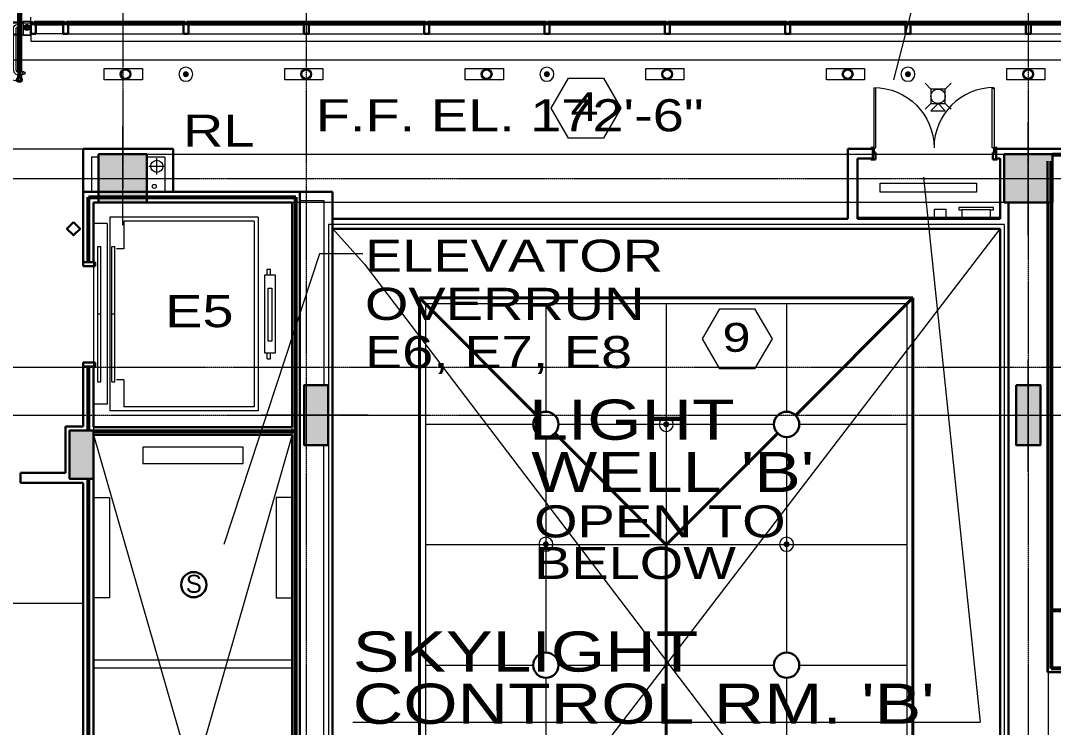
# Model space of a CAD drawing. Header units: inches. Extents: x -40190 to 0, y -3216 to 2257.
# Drawn here: x -29427 to -28912, y 748 to 1100 of the extents above; entities that cross this region are included whole.
import ezdxf
from ezdxf.enums import TextEntityAlignment as Align

# ---------------------------------------------------------------- set-up
doc = ezdxf.new("R2010")
doc.units = ezdxf.units.IN
doc.header["$LTSCALE"] = 0.5
doc.header["$MEASUREMENT"] = 0
for name, pattern in [('A113$0$CENTER', [2, 1.25, -0.25, 0.25, -0.25]), ('A113$0$DGN Style 2', [173.538547, 104.123128, -69.415419]), ('A113$0$DGN Style 3', [242.953966, 173.538547, -69.415419]), ('A113$0$DGN Style 4', [277.835214, 138.830838, -69.415419, 0.173539, -69.415419])]:
    doc.linetypes.add(name, pattern=pattern)
for name, color, linetype in [('A113$0$A-ANNO-IDEN', 8, 'Continuous'), ('A113$0$A-ANNO-PATT- 4-12', 8, 'Continuous'), ('A113$0$A-ANNO-PATT-1-12', 8, 'Continuous'), ('A113$0$A-ANNO-PATT-13-14', 8, 'Continuous'), ('A113$0$A-ANNO-TEXT', 8, 'Continuous'), ('A113$0$A-COLS-COLS13-14', 8, 'Continuous'), ('A113$0$A-DOOR', 8, 'Continuous'), ('A113$0$A-DOOR-FRAM', 8, 'Continuous'), ('A113$0$A-DOOR-FRM1', 8, 'Continuous'), ('A113$0$A-DOOR-FULL', 8, 'Continuous'), ('A113$0$A-DOOR-SWNG', 8, 'Continuous'), ('A113$0$A-DOOR-THLD', 8, 'Continuous'), ('A113$0$A-ELEV-DDBT', 8, 'Continuous'), ('A113$0$A-FLOR-EVTR', 8, 'Continuous'), ('A113$0$A-FLOR-HRAL', 8, 'Continuous'), ('A113$0$A-FLOR-OPEN-TO-BELOW', 8, 'Continuous'), ('A113$0$A-FLOR-OPN-TO-BELOW', 8, 'Continuous'), ('A113$0$A-FLOR-SLAB', 8, 'Continuous'), ('A113$0$A-FLOR-SLEEVE', 8, 'Continuous'), ('A113$0$A-GLAZ', 8, 'Continuous'), ('A113$0$A-GLAZ-FULL', 8, 'Continuous'), ('A113$0$A-GRID-GRDP0-15', 8, 'Continuous'), ('A113$0$A-STRUCT-ABOVE', 8, 'Continuous'), ('A113$0$A-WALL-EXTR', 8, 'Continuous'), ('A113$0$A-WALL-FIRE', 8, 'Continuous'), ('A113$0$A-WALL-FULL-INTR', 8, 'Continuous'), ('A113$0$A-WALL-INTR', 8, 'Continuous'), ('A113$0$E-PANEL', 8, 'Continuous'), ('A113$0$E-RISER-SLEEVE', 8, 'Continuous'), ('A113$0$Level 25', 8, 'Continuous'), ('A113$0$S-BEAM', 8, 'Continuous'), ('A113$0$S-BEAM-ELEV', 8, 'Continuous'), ('A613$0$A-ANNO-REVS-BULL', 8, 'Continuous'), ('A613$0$A-CLNG-LITE', 3, 'Continuous'), ('A613$0$A-CLNG-PATT', 8, 'Continuous'), ('A613$0$A-CLNG-SPNK', 8, 'Continuous'), ('A613$0$A-ROOF-SKYL', 8, 'Continuous'), ('A613$0$br613 - E-Lite', 8, 'Continuous'), ('A613$0$br613 - Level 37', 8, 'Continuous'), ('A613$0$E-LITE-CLNG', 3, 'Continuous'), ('A613$0$E-RISER-SLEEVE', 8, 'Continuous'), ('A613$0$Level 30', 8, 'Continuous'), ('XREF', 7, 'Continuous')]:
    doc.layers.add(name, color=color, linetype=linetype)
doc.styles.add('A113$0$Arial', font='arial.ttf', dxfattribs={"height": 0.076839})
doc.styles.add('A113$0$style-Arial', font='arial.ttf')
doc.styles.add('A613$0$style-Arial', font='arial.ttf')

# ---------------------------------------------------------------- blocks, each defined once
blk = doc.blocks.new('A113$0$roof5win_22')
at = {"layer": 'A113$0$A-GLAZ', "linetype": 'Continuous', "lineweight": 30}
for p, q in [((0.8125, 5.75), (0.8125, 4.75)), ((1.6875, 5.75), (1.6875, 4.75)), ((0, 4.75), (0, 0)), ((0, 4.75), (2.5, 4.75)), ((0, 0), (2.5, 0)), ((2.5, 4.75), (2.5, 0))]:
    blk.add_line(p, q, dxfattribs=at)
at = {"layer": 'A113$0$A-GLAZ', "linetype": 'Continuous', "lineweight": 0}
for p, q in [((1.6875, 5.75), (0.8125, 5.75)), ((2.5, 0), (60, 0))]:
    blk.add_line(p, q, dxfattribs=at)
at = {"layer": 'A113$0$A-GLAZ', "linetype": 'Continuous', "lineweight": 40}
for p, q in [((1.6875, 5.75), (60.8125, 5.75)), ((2.5, 4.75), (60, 4.75))]:
    blk.add_line(p, q, dxfattribs=at)
blk = doc.blocks.new('*U592')
at = {"layer": 'A113$0$A-DOOR-FRM1', "linetype": 'A113$0$DGN Style 4', "lineweight": 0}
for p, q in [((0, 9.41), (-42.5, 9.41)), ((0, 9.41), (42.5, 9.41)), ((0, 3.41), (-42.5, 3.41)), ((0, 3.41), (42.5, 3.41))]:
    blk.add_line(p, q, dxfattribs=at)
at = {"layer": 'A113$0$A-DOOR-FRM1', "linetype": 'A113$0$DGN Style 4', "lineweight": 0, "flags": 128}
for points in [[(-40.69, 7.84), (-40.69, 7.16), (-40, 7.16)], [(40.69, 7.84), (40.69, 7.16), (40, 7.16)]]:
    blk.add_lwpolyline(points, dxfattribs=at)
at = {"layer": 'A113$0$A-DOOR-FRM1', "linetype": 'Continuous', "lineweight": 0}
for radius in [0.875, 0.688]:
    blk.add_circle((-40.69, 7.16), radius, dxfattribs=at)
at = {"layer": 'A113$0$A-DOOR-FRM1', "linetype": 'Continuous', "lineweight": 0, "extrusion": (0, 0, -1)}
for radius in [0.875, 0.688]:
    blk.add_circle((-40.69, 7.16), radius, dxfattribs=at)
at = {"layer": 'A113$0$A-DOOR-FULL', "lineweight": 40}
for p, q in [((-38.05, 18.55), (-38.05, 19.4)), ((-38.05, 18.55), (-38.05, 19.4)), ((-37.25, 18.5), (-38, 18.5)), ((-37.25, 18.5), (-38, 18.5)), ((-37.25, -18.5), (-37.25, 18.5)), ((-37.25, -18.5), (-37.25, 18.5)), ((-36.75, 18.5), (-36.75, -18.5)), ((-36, 18.5), (-36.75, 18.5)), ((-36.75, 18.5), (-36.75, -18.5)), ((-36, 18.5), (-36.75, 18.5)), ((36, 18.5), (36.75, 18.5)), ((36, 18.5), (36.75, 18.5)), ((36.75, 18.5), (36.75, -18.5)), ((36.75, 18.5), (36.75, -18.5)), ((37.25, -18.5), (37.25, 18.5)), ((37.25, 18.5), (38, 18.5)), ((37.25, -18.5), (37.25, 18.5)), ((37.25, 18.5), (38, 18.5)), ((38.05, 18.55), (38.05, 19.4)), ((38.05, 18.55), (38.05, 19.4)), ((-38.05, -18.55), (-38.05, -19.4)), ((-38.05, -18.55), (-38.05, -19.4)), ((-37.25, -18.5), (-38, -18.5)), ((-37.25, -18.5), (-38, -18.5)), ((-36, -18.5), (-36.75, -18.5)), ((-36, -18.5), (-36.75, -18.5)), ((-35.95, -19.4), (-35.95, -18.55)), ((-35.95, -19.4), (-35.95, -18.55)), ((35.95, -19.4), (35.95, -18.55)), ((35.95, -19.4), (35.95, -18.55)), ((36, -18.5), (36.75, -18.5)), ((36, -18.5), (36.75, -18.5)), ((37.25, -18.5), (38, -18.5)), ((37.25, -18.5), (38, -18.5)), ((38.05, -18.55), (38.05, -19.4)), ((38.05, -18.55), (38.05, -19.4))]:
    blk.add_line(p, q, dxfattribs=at)
at = {"layer": 'A113$0$A-DOOR-FULL', "lineweight": 0}
for p, q in [((-38, 18.5), (-38, -14.97)), ((-36, 18.5), (-36, 8.63)), ((36, 18.5), (36, 8.63)), ((38, 18.5), (38, -14.97)), ((-38.88, 10.28), (-42.5, 10.28)), ((-42.5, 10.25), (-42.5, 3.28)), ((-42.25, 5.97), (-42.5, 5.97)), ((-36, 7.38), (-36, -14.97)), ((36, 7.38), (36, -14.97)), ((38.87, 10.28), (42.5, 10.28)), ((42.25, 5.97), (42.5, 5.97)), ((42.5, 10.25), (42.5, 3.28)), ((-38.88, 3.28), (-42.5, 3.28)), ((38.87, 3.28), (42.5, 3.28)), ((-38, -16.22), (-38, -18.5)), ((-38, -16.22), (-38, -18.5)), ((-36, -16.22), (-36, -18.5)), ((-36, -16.22), (-36, -18.5)), ((36, -16.22), (36, -18.5)), ((36, -16.22), (36, -18.5)), ((38, -16.22), (38, -18.5)), ((38, -16.22), (38, -18.5))]:
    blk.add_line(p, q, dxfattribs=at)
at = {"layer": 'A113$0$A-DOOR-FULL'}
for p, q in [((-37.25, 18.5), (-37.44, 18.5)), ((-37.25, 18.5), (-37.44, 18.5)), ((-36.56, 18.5), (-36.75, 18.5)), ((-36.56, 18.5), (-36.75, 18.5)), ((36.56, 18.5), (36.75, 18.5)), ((36.56, 18.5), (36.75, 18.5)), ((37.25, 18.5), (37.44, 18.5)), ((37.25, 18.5), (37.44, 18.5)), ((-37.25, -18.5), (-37.44, -18.5)), ((-37.25, -18.5), (-37.44, -18.5)), ((-36.56, -18.5), (-36.75, -18.5)), ((-36.56, -18.5), (-36.75, -18.5)), ((36.56, -18.5), (36.75, -18.5)), ((36.56, -18.5), (36.75, -18.5)), ((37.25, -18.5), (37.44, -18.5)), ((37.25, -18.5), (37.44, -18.5))]:
    blk.add_line(p, q, dxfattribs=at)
at = {"layer": 'A113$0$A-DOOR-FULL', "lineweight": 30}
for p, q in [((-35.95, 19.4), (-35.95, 18.55)), ((-35.95, 19.4), (-35.95, 18.55)), ((35.95, 19.4), (35.95, 18.55)), ((35.95, 19.4), (35.95, 18.55))]:
    blk.add_line(p, q, dxfattribs=at)
at = {"layer": 'A113$0$A-DOOR-FULL', "linetype": 'Continuous', "lineweight": 0}
for p, q in [((-38.88, 10.28), (-42.5, 10.28)), ((-38.88, 10.28), (-38.88, 3.28)), ((-36, 8.63), (-36.75, 8.63)), ((-36, 7.38), (-36.75, 7.38)), ((-35.38, -14.34), (-35.38, 6.75)), ((-35.38, -14.34), (-35.38, 6.75)), ((-34.13, -14.34), (-34.13, 6.75)), ((-34.13, -14.34), (-34.13, 6.75)), ((34.12, -14.34), (34.12, 6.75)), ((34.12, -14.34), (34.12, 6.75)), ((35.37, -14.34), (35.37, 6.75)), ((35.37, -14.34), (35.37, 6.75)), ((36, 8.63), (36.75, 8.63)), ((36, 7.38), (36.75, 7.38)), ((38.87, 10.28), (38.87, 3.28)), ((38.87, 10.28), (42.5, 10.28)), ((-39.25, -14.97), (-37.25, -14.97)), ((-39.25, -14.97), (-37.25, -14.97)), ((-36.75, -14.97), (-36, -14.97)), ((-36.75, -14.97), (-36, -14.97)), ((36.75, -14.97), (36, -14.97)), ((36.75, -14.97), (36, -14.97)), ((39.25, -14.97), (37.25, -14.97)), ((39.25, -14.97), (37.25, -14.97)), ((-39.25, -16.22), (-37.25, -16.22)), ((-39.25, -16.22), (-37.25, -16.22)), ((-36.75, -16.22), (-36, -16.22)), ((-36.75, -16.22), (-36, -16.22)), ((36.75, -16.22), (36, -16.22)), ((36.75, -16.22), (36, -16.22)), ((39.25, -16.22), (37.25, -16.22)), ((39.25, -16.22), (37.25, -16.22))]:
    blk.add_line(p, q, dxfattribs=at)
at = {"layer": 'A113$0$A-DOOR-FULL', "linetype": 'Continuous', "lineweight": 0, "extrusion": (0, 0, -1)}
blk.add_circle((39.25, -15.59), 0.625, dxfattribs=at)
blk.add_circle((39.25, -15.59), 0.625, dxfattribs=at)
at = {"layer": 'A113$0$A-DOOR-FULL', "linetype": 'Continuous', "lineweight": 0}
blk.add_circle((39.25, -15.59), 0.625, dxfattribs=at)
blk.add_circle((39.25, -15.59), 0.625, dxfattribs=at)
at = {"layer": 'A113$0$A-DOOR-FULL', "lineweight": 40}
for centre, radius, start, end in [((-38, 19.4), 0.05, 112.9744, 180), ((-38, 19.4), 0.05, 112.9744, 180), ((-38, 18.55), 0.05, 180, 270), ((-38, 18.55), 0.05, 180, 270), ((-38, -18.55), 0.05, 90, 180), ((-38, -18.55), 0.05, 90, 180), ((-38, -19.4), 0.05, 180, 247.0256), ((-38, -19.4), 0.05, 180, 247.0256), ((-37, -17.04), 2.61, 247.0256, 270.0003), ((-37, -17.04), 2.61, 247.0256, 270.0003), ((-37, -17.04), 2.61, 270.0003, 292.9744), ((-37, -17.04), 2.61, 270.0003, 292.9744), ((-36, -18.55), 0.05, 0, 90), ((-36, -18.55), 0.05, 0, 90), ((-36, -19.4), 0.05, 292.9744, 0), ((-36, -19.4), 0.05, 292.9744, 0)]:
    blk.add_arc(centre, radius, start, end, dxfattribs=at)
at = {"layer": 'A113$0$A-DOOR-FULL', "lineweight": 30}
for centre, radius, start, end in [((-37, 17.04), 2.61, 67.0256, 112.9744), ((-37, 17.04), 2.61, 67.0256, 112.9744), ((-36, 18.55), 0.05, 270, 0), ((-36, 18.55), 0.05, 270, 0), ((-36, 19.4), 0.05, 0, 67.0256), ((-36, 19.4), 0.05, 0, 67.0256)]:
    blk.add_arc(centre, radius, start, end, dxfattribs=at)
at = {"layer": 'A113$0$A-DOOR-FULL', "lineweight": 30, "extrusion": (0, 0, -1)}
for centre, radius, start, end in [((-36, 19.4), 0.05, 0, 67.0256), ((-36, 19.4), 0.05, 0, 67.0256), ((-36, 18.55), 0.05, 270, 0), ((-36, 18.55), 0.05, 270, 0), ((-37, 17.04), 2.61, 67.0256, 112.9744), ((-37, 17.04), 2.61, 67.0256, 112.9744)]:
    blk.add_arc(centre, radius, start, end, dxfattribs=at)
at = {"layer": 'A113$0$A-DOOR-FULL', "lineweight": 40, "extrusion": (0, 0, -1)}
for centre, radius, start, end in [((-38, 18.55), 0.05, 180, 270), ((-38, 18.55), 0.05, 180, 270), ((-38, 19.4), 0.05, 112.9744, 180), ((-38, 19.4), 0.05, 112.9744, 180), ((-36, -18.55), 0.05, 0, 90), ((-36, -18.55), 0.05, 0, 90), ((-36, -19.4), 0.05, 292.9744, 0), ((-36, -19.4), 0.05, 292.9744, 0), ((-37, -17.04), 2.61, 270.0003, 292.9744), ((-37, -17.04), 2.61, 270.0003, 292.9744), ((-37, -17.04), 2.61, 247.0256, 270.0003), ((-37, -17.04), 2.61, 247.0256, 270.0003), ((-38, -18.55), 0.05, 90, 180), ((-38, -18.55), 0.05, 90, 180), ((-38, -19.4), 0.05, 180, 247.0256), ((-38, -19.4), 0.05, 180, 247.0256)]:
    blk.add_arc(centre, radius, start, end, dxfattribs=at)
at = {"layer": 'A113$0$A-DOOR-FULL', "linetype": 'Continuous', "lineweight": 0}
for centre, radius, start, end in [((-36, 6.75), 1.88, 0, 90), ((-36, 6.75), 1.88, 0, 90), ((-36, 6.75), 0.625, 0, 90), ((-36, 6.75), 0.625, 0, 90), ((36, -14.34), 1.88, 180, 270), ((36, -14.34), 1.88, 180, 270), ((36, -14.34), 0.625, 180, 270), ((36, -14.34), 0.625, 180, 270)]:
    blk.add_arc(centre, radius, start, end, dxfattribs=at)
at = {"layer": 'A113$0$A-DOOR-FULL', "linetype": 'Continuous', "lineweight": 0, "extrusion": (0, 0, -1)}
for centre, radius, start, end in [((-36, 6.75), 1.88, 0, 90), ((-36, 6.75), 1.88, 0, 90), ((-36, 6.75), 0.625, 0, 90), ((-36, 6.75), 0.625, 0, 90), ((36, -14.34), 0.625, 180, 270), ((36, -14.34), 1.88, 180, 270), ((36, -14.34), 0.625, 180, 270), ((36, -14.34), 1.88, 180, 270)]:
    blk.add_arc(centre, radius, start, end, dxfattribs=at)
at = {"layer": 'A113$0$A-DOOR-FULL', "lineweight": 0}
for points in [[(-42.25, 8.34), (-42.5, 8.34), (-42.5, 5.97), (-42.25, 5.97)], [(42.25, 8.34), (42.5, 8.34), (42.5, 5.97), (42.25, 5.97)]]:
    blk.add_3dface(points, dxfattribs=at)
at = {"layer": 'A113$0$A-DOOR-SWNG', "linetype": 'A113$0$DGN Style 3', "lineweight": 0}
blk.add_line((0, 6.28), (0, 9.28), dxfattribs=at)
blk.add_line((0, 6.28), (0, 9.28), dxfattribs=at)
for points in [[(-36, -19.59), (-1.87, -2.85), (-0.06, 6.28)], [(36, -19.59), (1.87, -2.85), (0.06, 6.28)]]:
    blk.add_spline(points, degree=3, dxfattribs=at)
at = {"layer": 'A113$0$A-DOOR-THLD', "linetype": 'Continuous', "lineweight": 0}
for p, q in [((-38, 9.78), (-38.88, 9.78)), ((-36, 9.78), (0, 9.78)), ((36, 9.78), (0, 9.78)), ((38.87, 9.78), (38, 9.78)), ((-38, 3.78), (-38.88, 3.78)), ((-35.38, 3.78), (-36, 3.78)), ((-34.13, 3.78), (0, 3.78)), ((34.12, 3.78), (0, 3.78)), ((35.37, 3.78), (36, 3.78)), ((38, 3.78), (38.87, 3.78))]:
    blk.add_line(p, q, dxfattribs=at)
at = {"layer": 'A113$0$A-DOOR-THLD', "linetype": 'A113$0$DGN Style 2', "lineweight": 0}
for p, q in [((-38, 9.78), (-36, 9.78)), ((38, 9.78), (36, 9.78)), ((-38, 3.78), (-36, 3.78)), ((-35.38, 3.78), (-34.13, 3.78)), ((35.37, 3.78), (34.12, 3.78)), ((38, 3.78), (36, 3.78))]:
    blk.add_line(p, q, dxfattribs=at)
at = {"layer": 'A113$0$A-GLAZ-FULL', "linetype": 'Continuous', "lineweight": 30}
blk.add_circle((-40.69, 7.16), 1.19, dxfattribs=at)
at = {"layer": 'A113$0$A-GLAZ-FULL', "linetype": 'Continuous', "lineweight": 30, "extrusion": (0, 0, -1)}
blk.add_circle((-40.69, 7.16), 1.19, dxfattribs=at)
blk = doc.blocks.new('*D616', base_point=(0, 0))
at = {"layer": 'A113$0$A-FLOR-SLEEVE', "linetype": 'Continuous', "lineweight": 0}
for p, q in [((-4, 0), (4, 0)), ((0, -4), (0, 4))]:
    blk.add_line(p, q, dxfattribs=at)
blk = doc.blocks.new('*U615')
at = {"layer": 'A113$0$A-FLOR-SLEEVE', "linetype": 'Continuous', "lineweight": 13}
blk.add_circle((0, 0), 3, dxfattribs=at)
at = {"layer": 'A113$0$A-FLOR-SLEEVE', "linetype": 'Continuous', "lineweight": 0}
blk.add_blockref('*D616', (0, 0), dxfattribs=at)
blk = doc.blocks.new('*U617')
at = {"layer": 'A113$0$E-RISER-SLEEVE', "linetype": 'Continuous', "lineweight": 13}
blk.add_circle((0, 0), 1, dxfattribs=at)
blk = doc.blocks.new('A113$0$400#_cab_3')
at = {"layer": 'A113$0$A-FLOR-EVTR', "linetype": 'Continuous', "lineweight": 0}
for p, q in [((8.11, 48.31), (8.11, -48.07)), ((82.11, 48.31), (8.11, 48.31)), ((82.11, 48.31), (82.11, -48.07)), ((6.8, 45.28), (0.01, 45.28)), ((6.86, 45.28), (6.86, -44.73)), ((80.11, 46.31), (15.11, 46.31)), ((15.11, 46.31), (15.11, 32.67)), ((80.11, 46.31), (80.11, -46.07)), ((2.14, -33.69), (2.14, 33.69)), ((2.14, 33.69), (3.64, 33.69)), ((3.64, -33.69), (3.64, 33.69)), ((9.2, -33.69), (9.2, 33.69)), ((9.2, 33.69), (10.7, 33.69)), ((10.7, -33.69), (10.7, 33.69)), ((15.11, 32.67), (11.51, 32.67)), ((86.51, 19.58), (86.51, 22.53)), ((86.51, 22.53), (88.19, 22.53)), ((86.51, 22.53), (87.65, 22.53)), ((88.19, 19.58), (88.19, 22.53)), ((85.46, 19.58), (90.5, 19.58)), ((85.46, -19.34), (85.46, 19.58)), ((90.5, 19.58), (90.5, -19.34)), ((87.06, 12.98), (88.9, 12.98)), ((87.06, -13.42), (87.06, 12.98)), ((88.9, 12.98), (88.9, -13.42)), ((2.14, 0.12), (3.64, 0.12)), ((9.2, 0.12), (10.7, 0.12)), ((88.9, -13.42), (87.06, -13.42)), ((90.5, -19.34), (85.46, -19.34)), ((86.51, -22.3), (86.51, -19.34)), ((88.19, -22.3), (88.19, -19.34)), ((86.51, -22.3), (88.19, -22.3)), ((86.51, -22.3), (87.65, -22.3)), ((2.14, -33.69), (3.64, -33.69)), ((9.2, -33.69), (10.7, -33.69)), ((15.11, -32.7), (11.51, -32.7)), ((15.11, -32.7), (15.11, -46.07)), ((6.8, -44.73), (0.04, -44.73)), ((80.11, -46.07), (15.11, -46.07)), ((82.11, -48.07), (8.11, -48.07))]:
    blk.add_line(p, q, dxfattribs=at)
blk = doc.blocks.new('*U652')
at = {"layer": 'A113$0$A-DOOR', "linetype": 'Continuous', "lineweight": 0, "extrusion": (0, 0, -1)}
blk.add_arc((240, -96.6, 0), 240, 90, 180, dxfattribs=at)
at = {"layer": 'A113$0$A-DOOR', "linetype": 'Continuous', "lineweight": 0}
blk.add_arc((240, -96.6, 0), 240, 90, 180, dxfattribs=at)
at = {"layer": 'A113$0$A-DOOR', "linetype": 'Continuous', "lineweight": 13}
for points in [[(-232, -96.6, 0), (-232, 141.4, 0), (-240, 141.4, 0), (-240, -96.6, 0)], [(232, -96.6, 0), (232, 141.4, 0), (240, 141.4, 0), (240, -96.6, 0)]]:
    blk.add_3dface(points, dxfattribs=at)
at = {"layer": 'A113$0$A-DOOR-FRAM', "linetype": 'Continuous', "lineweight": 30}
for p, q in [((-252, -96.6, 0), (-240, -96.6, 0)), ((-252, -96.6, 0), (-252, -99.6, 0)), ((-240, -96.6, 0), (-240, -115.4, 0)), ((-240, -115.4, 0), (-234, -115.4, 0)), ((-234, -115.4, 0), (-234, -143.4, 0)), ((240, -115.4, 0), (234, -115.4, 0)), ((234, -115.4, 0), (234, -143.4, 0)), ((252, -96.6, 0), (240, -96.6, 0)), ((240, -96.6, 0), (240, -115.4, 0)), ((252, -96.6, 0), (252, -99.6, 0)), ((-252, -143.4, 0), (-252, -140.4, 0)), ((-234, -143.4, 0), (-252, -143.4, 0)), ((234, -143.4, 0), (252, -143.4, 0)), ((252, -143.4, 0), (252, -140.4, 0))]:
    blk.add_line(p, q, dxfattribs=at)
at = {"layer": 'A113$0$A-DOOR-FRAM', "linetype": 'Continuous', "lineweight": 13}
for p, q in [((-252, -99.6, 0), (-250.8, -99.6, 0)), ((-250.8, -97.8, 0), (-241.2, -97.8, 0)), ((-250.8, -97.8, 0), (-250.8, -99.6, 0)), ((-241.2, -97.8, 0), (-241.2, -116.6, 0)), ((-241.2, -116.6, 0), (-235.2, -116.6, 0)), ((-235.2, -116.6, 0), (-235.2, -142.2, 0)), ((241.2, -116.6, 0), (235.2, -116.6, 0)), ((235.2, -116.6, 0), (235.2, -142.2, 0)), ((250.8, -97.8, 0), (241.2, -97.8, 0)), ((241.2, -97.8, 0), (241.2, -116.6, 0)), ((250.8, -97.8, 0), (250.8, -99.6, 0)), ((252, -99.6, 0), (250.8, -99.6, 0)), ((-250.8, -140.4, 0), (-252, -140.4, 0)), ((-250.8, -142.2, 0), (-250.8, -140.4, 0)), ((-235.2, -142.2, 0), (-250.8, -142.2, 0)), ((235.2, -142.2, 0), (250.8, -142.2, 0)), ((250.8, -142.2, 0), (250.8, -140.4, 0)), ((250.8, -140.4, 0), (252, -140.4, 0))]:
    blk.add_line(p, q, dxfattribs=at)
at = {"layer": 'A113$0$Level 25', "linetype": 'Continuous', "lineweight": 0, "extrusion": (0, 0, -1)}
blk.add_arc((240, -96.6, 0), 240, 90, 180, dxfattribs=at)
at = {"layer": 'A113$0$Level 25', "linetype": 'Continuous', "lineweight": 0}
blk.add_arc((240, -96.6, 0), 240, 90, 180, dxfattribs=at)
at = {"layer": 'A113$0$Level 25', "linetype": 'Continuous', "lineweight": 13}
for points in [[(-232, -96.6, 0), (-232, 141.4, 0), (-240, 141.4, 0), (-240, -96.6, 0)], [(232, -96.6, 0), (232, 141.4, 0), (240, 141.4, 0), (240, -96.6, 0)]]:
    blk.add_3dface(points, dxfattribs=at)
blk = doc.blocks.new('*U653')
at = {"layer": 'A113$0$E-PANEL', "linetype": 'Continuous', "lineweight": 0}
blk.add_line((-57, 10.2), (57, 10.2), dxfattribs=at)
at = {"layer": 'A113$0$E-PANEL', "linetype": 'Continuous', "lineweight": 13, "flags": 128}
for points in [[(-57, 10.2), (-68.6, 10.2), (-68.6, 19.8), (68.6, 19.8), (68.6, 10.2), (57, 10.2)], [(57, 10.2), (57, -19.8), (-57, -19.8), (-57, 10.2)]]:
    blk.add_lwpolyline(points, dxfattribs=at)
blk = doc.blocks.new('A113')
at = {"layer": 'A113$0$A-ANNO-IDEN', "lineweight": 0}
blk.add_line((-22193.3392, 1021.8341), (-22165.0452, 750.2238), dxfattribs=at)
at = {"layer": 'A113$0$A-ANNO-IDEN', "lineweight": 13}
for p, q in [((-22477.804, 750.2238), (-22184.1263, 750.2238)), ((-22184.1263, 750.2238), (-22165.0452, 750.2238))]:
    blk.add_line(p, q, dxfattribs=at)
at = {"layer": 'A113$0$A-ANNO-IDEN', "lineweight": 0, "flags": 128}
blk.add_lwpolyline([(-22012.0615, 1721.6814), (-22040.3793, 1721.6814), (-22208.2062, 1070.3393)], dxfattribs=at)
at = {"layer": 'A113$0$A-ANNO-PATT- 4-12', "lineweight": 30}
blk.add_solid([(-22490.0241, 918.1574, -4909.5523), (-22502.0241, 918.1574, -4909.5523), (-22490.0241, 888.1574, -4909.5523), (-22502.0241, 888.1574, -4909.5523)], dxfattribs=at)
at = {"layer": 'A113$0$A-ANNO-PATT-1-12', "lineweight": 30}
blk.add_solid([(-22580.5238, 1009.1645, -4909.5523), (-22580.5238, 1033.1645, -4909.5523), (-22604.5238, 1009.1645, -4909.5523), (-22604.5238, 1033.1645, -4909.5523)], dxfattribs=at)
at = {"layer": 'A113$0$A-ANNO-PATT-1-12', "lineweight": 30, "extrusion": (0, 0, -1)}
for points in [[(22153.019, 1009.1697, 4909.5523), (22129.019, 1009.1697, 4909.5523), (22153.019, 1033.1697, 4909.5523), (22129.019, 1033.1697, 4909.5523)], [(22147.0236, 888.1631, 4909.5523), (22135.0236, 888.1631, 4909.5523), (22147.0236, 918.1631, 4909.5523), (22135.0236, 918.1631, 4909.5523)]]:
    blk.add_solid(points, dxfattribs=at)
at = {"layer": 'A113$0$A-ANNO-PATT-13-14', "lineweight": 30, "extrusion": (0, 0, -1)}
for points in [[(22580.5238, 1033.1645, 4909.5523), (22604.5238, 1033.1645, 4909.5523), (22580.5238, 1009.1645, 4909.5523), (22604.5238, 1009.1645, 4909.5523)], [(22502.0241, 918.1574, 4909.5523), (22490.0241, 918.1574, 4909.5523), (22502.0241, 888.1574, 4909.5523), (22490.0241, 888.1574, 4909.5523)], [(22147.0141, 888.1631, 4909.5523), (22135.0141, 888.1631, 4909.5523), (22147.0141, 918.1631, 4909.5523), (22135.0141, 918.1631, 4909.5523)]]:
    blk.add_solid(points, dxfattribs=at)
at = {"layer": 'A113$0$A-ANNO-PATT-13-14', "lineweight": 30}
for points in [[(-22153.019, 1009.1489, -4909.5523), (-22129.019, 1009.1489, -4909.5523), (-22153.019, 1033.1489, -4909.5523), (-22129.019, 1033.1489, -4909.5523)], [(-22619.0037, 895.5239, -4909.5523), (-22607.0037, 895.5239, -4909.5523), (-22619.0037, 871.5239, -4909.5523), (-22607.0037, 871.5239, -4909.5523)]]:
    blk.add_solid(points, dxfattribs=at)
at = {"layer": 'A113$0$A-ANNO-TEXT', "lineweight": 0}
for p, q in [((-22494.4795, 983.6373), (-22542.0799, 838.7753)), ((-22472.8171, 983.6373), (-22494.4795, 983.6373))]:
    blk.add_line(p, q, dxfattribs=at)
at = {"layer": 'A113$0$A-COLS-COLS13-14', "lineweight": 0}
for p, q in [((-22592.5238, 997.8632, -4909.5523), (-22592.5238, 1047.1378, -4909.5523)), ((-22141.0236, 992.8748, -4909.5523), (-22141.0236, 1049.1489, -4909.5523)), ((-22141.019, 992.8748, -4909.5523), (-22141.019, 1049.1489, -4909.5523)), ((-22620.5238, 1021.1697, -4909.5523), (-22564.5238, 1021.1697, -4909.5523)), ((-22169.769, 1021.1697, -4909.5523), (-22113.769, 1021.1697, -4909.5523)), ((-22169.769, 1021.1489, -4909.5523), (-22113.769, 1021.1489, -4909.5523)), ((-22141.0297, 874.7267, -4909.5523), (-22141.0297, 930.7267, -4909.5523)), ((-22470.1778, 903.1574, -4909.5523), (-22523.2687, 903.1574, -4909.5523)), ((-22169.7641, 903.1631, -4909.5523), (-22113.7641, 903.1631, -4909.5523))]:
    blk.add_line(p, q, dxfattribs=at)
at = {"layer": 'A113$0$A-COLS-COLS13-14', "lineweight": 30}
for points in [[(-22604.5238, 1009.1645, -4909.5523), (-22580.5238, 1009.1645, -4909.5523), (-22580.5238, 1033.1645, -4909.5523), (-22604.5238, 1033.1645, -4909.5523)], [(-22129.019, 1009.1489, -4909.5523), (-22129.019, 1033.1489, -4909.5523), (-22153.019, 1033.1489, -4909.5523), (-22153.019, 1009.1489, -4909.5523)], [(-22490.0241, 918.1574, -4909.5523), (-22502.0241, 918.1574, -4909.5523), (-22502.0241, 888.1574, -4909.5523), (-22490.0241, 888.1574, -4909.5523)], [(-22147.0141, 918.1631, -4909.5523), (-22135.0141, 918.1631, -4909.5523), (-22135.0141, 888.1631, -4909.5523), (-22147.0141, 888.1631, -4909.5523)], [(-22607.0037, 895.5239, -4909.5523), (-22619.0037, 895.5239, -4909.5523), (-22619.0037, 871.5239, -4909.5523), (-22607.0037, 871.5239, -4909.5523)]]:
    blk.add_3dface(points, dxfattribs=at)
at = {"layer": 'A113$0$A-DOOR-FRAM', "lineweight": 30}
for p, q in [((-22612.2994, 979.3478, 1992.7541), (-22606.2911, 979.3481, 1992.7541)), ((-22612.2994, 977.3477, 1992.7541), (-22612.2994, 979.3478, 1992.7541)), ((-22606.2911, 979.3481, 1992.7541), (-22606.2911, 977.3479, 1992.7541)), ((-22606.2911, 977.3479, 1992.7541), (-22612.2994, 977.3477, 1992.7541)), ((-22612.2951, 929.348, 1992.7541), (-22606.2921, 929.3479, 1992.7541)), ((-22612.2951, 927.3479, 1992.7541), (-22612.2951, 929.348, 1992.7541)), ((-22606.2921, 927.3479, 1992.7541), (-22612.2951, 927.3479, 1992.7541)), ((-22606.2921, 929.3479, 1992.7541), (-22606.2921, 927.3479, 1992.7541))]:
    blk.add_line(p, q, dxfattribs=at)
at = {"layer": 'A113$0$A-ELEV-DDBT', "lineweight": 30}
blk.add_3dface([(-22617.0446, 999.3376, 1992.7541), (-22613.7946, 996.0876, 1992.7541), (-22617.0446, 992.8376, 1992.7541), (-22620.2946, 996.0876, 1992.7541)], dxfattribs=at)
at = {"layer": 'A113$0$A-FLOR-HRAL', "lineweight": 13}
blk.add_line((-22749.7521, 809.5238, 1992.7541), (-22612.2775, 809.5238, 1992.7541), dxfattribs=at)
at = {"layer": 'A113$0$A-FLOR-OPEN-TO-BELOW', "lineweight": 0}
for p, q in [((-22607.0242, 893.4145, 1992.7541), (-22507.9994, 549.1637, 1992.7541)), ((-22508.0238, 893.4144, 1992.7541), (-22607.0239, 549.1488, 1992.7541))]:
    blk.add_line(p, q, dxfattribs=at)
at = {"layer": 'A113$0$A-FLOR-OPN-TO-BELOW', "lineweight": 0}
blk.add_line((-22155.0187, 996.2051, 1992.7541), (-22487.9924, 562.1223, 1992.7541), dxfattribs=at)
at = {"layer": 'A113$0$A-FLOR-OPN-TO-BELOW', "lineweight": 0, "elevation": 1992.7541, "flags": 128}
blk.add_lwpolyline([(-22487.9935, 996.2051), (-22471.9798, 978.3908), (-22155.0305, 562.1218)], dxfattribs=at)
at = {"layer": 'A113$0$A-FLOR-SLAB', "lineweight": 0}
for p, q in [((-22489.9935, 998.2051, 1992.7541), (-22489.9935, 560.1223, 1992.7541)), ((-22153.023, 998.2051, 1992.7541), (-22489.9935, 998.2051, 1992.7541)), ((-22153.023, 998.2051, 1992.7541), (-22153.0219, 560.1223, 1992.7541))]:
    blk.add_line(p, q, dxfattribs=at)
blk.add_3dface([(-22508.0235, 1009.1644, 1992.7541), (-22607.0218, 1009.1644, 1992.7541), (-22607.0218, 549.163, 1992.7541), (-22508.0235, 549.163, 1992.7541)], dxfattribs=at)
at = {"layer": 'A113$0$A-GLAZ', "lineweight": 30}
for p, q in [((-22638.268, 1097.9901, 1992.7541), (-22638.268, 1093.2401, 1992.7541)), ((-22635.768, 1097.9901, 1992.7541), (-22638.268, 1097.9901, 1992.7541)), ((-22637.4555, 1098.9901, 1992.7541), (-22637.4555, 1097.9901, 1992.7541)), ((-22636.5805, 1098.9901, 1992.7541), (-22636.5805, 1097.9901, 1992.7541)), ((-22635.768, 1097.9901, 1992.7541), (-22635.768, 1093.2401, 1992.7541)), ((-22635.768, 1093.2401, 1992.7541), (-22638.268, 1093.2401, 1992.7541))]:
    blk.add_line(p, q, dxfattribs=at)
at = {"layer": 'A113$0$A-GLAZ', "lineweight": 0}
for p, q in [((-22637.4555, 1098.9901, 1992.7541), (-22636.5805, 1098.9901, 1992.7541)), ((-22622.373, 1093.2401, 1992.7541), (-22638.268, 1093.2401, 1992.7541))]:
    blk.add_line(p, q, dxfattribs=at)
at = {"layer": 'A113$0$A-GLAZ', "lineweight": 40}
for p, q in [((-22621.5605, 1098.9901, 1992.7541), (-22636.5805, 1098.9901, 1992.7541)), ((-22622.373, 1097.9901, 1992.7541), (-22636.5805, 1097.9901, 1992.7541))]:
    blk.add_line(p, q, dxfattribs=at)
at = {"layer": 'A113$0$A-GLAZ', "lineweight": 30}
blk.add_3dface([(-22638.268, 1097.9901, 1992.7541), (-22637.4555, 1097.9901, 1992.7541), (-22637.4555, 1098.9901, 1992.7541), (-22638.268, 1098.9901, 1992.7541)], dxfattribs=at)
at = {"layer": 'A113$0$A-GRID-GRDP0-15', "linetype": 'A113$0$CENTER', "lineweight": 0}
for p, q in [((-22592.5194, 2113.2362), (-22592.5194, 1016.1072)), ((-22501.0236, 2113.2362), (-22501.0236, -676.9042)), ((-22141.0236, 2113.2362), (-22141.0236, -676.9042)), ((-23884.5631, 1021.1697), (-20452.7577, 1021.1697)), ((-24110.5721, 927.1574), (-20437.5384, 927.1574)), ((-23884.5631, 903.1574), (-20364.9322, 903.1574))]:
    blk.add_line(p, q, dxfattribs=at)
at = {"layer": 'A113$0$A-STRUCT-ABOVE', "lineweight": 0}
for p, q in [((-22580.5238, 1033.1489, 1992.7541), (-22153.019, 1033.1489, 1992.7541)), ((-22152.8214, 1009.1489, 1992.7541), (-22580.5238, 1009.1489, 1992.7541))]:
    blk.add_line(p, q, dxfattribs=at)
at = {"layer": 'A113$0$A-WALL-EXTR', "lineweight": 0}
blk.add_line((-22638.268, 1098.9901, 1992.7541), (-22638.268, 1101.4865, 1992.7541), dxfattribs=at)
at = {"layer": 'A113$0$A-WALL-FIRE', "lineweight": 53}
for p, q in [((-22129.6486, 1029.7947, 1992.7541), (-22129.6486, 776.9229, 1992.7541)), ((-22055.7756, 1032.8572, 1992.7541), (-22129.0233, 1032.8572, 1992.7541)), ((-22609.6507, 1011.8, 1992.7541), (-22506.1489, 1011.8, 1992.7541)), ((-22609.6507, 979.3479, 1992.7541), (-22609.6507, 1011.8, 1992.7541)), ((-22506.1489, 546.5501, 1992.7541), (-22506.1489, 1011.8, 1992.7541)), ((-22609.6507, 895.5239, 1992.7541), (-22609.6507, 927.3479, 1992.7541)), ((-22607.0037, 895.1406, 1992.7541), (-22506.1489, 895.1406, 1992.7541)), ((-22609.6507, 677.3419, 1992.7541), (-22609.6507, 871.5239, 1992.7541)), ((-22129.6486, 805.9368, 1992.7541), (-22005.8986, 805.9368, 1992.7541)), ((-21974.2646, 776.9229, 1992.7541), (-22129.6486, 776.9229, 1992.7541))]:
    blk.add_line(p, q, dxfattribs=at)
at = {"layer": 'A113$0$A-WALL-FULL-INTR', "lineweight": 30}
for p, q in [((-22567.2775, 1035.8988, 1992.7541), (-22612.3022, 1035.8989, 1992.7541)), ((-22612.3022, 1035.8989, 1992.7541), (-22612.2994, 979.3478, 1992.7541)), ((-22567.2775, 1035.8989, 1992.7541), (-22567.2771, 1014.4354, 1992.7541)), ((-22231.0236, 1000.9239, 1992.7541), (-22231.0236, 1035.9197, 1992.7541)), ((-22218.5317, 1035.9197, 1992.7541), (-22231.0236, 1035.9197, 1992.7541)), ((-22218.5317, 1035.9195, 1992.7541), (-22218.5317, 1031.0447, 1992.7541)), ((-22055.7756, 1035.9197, 1992.7541), (-22157.0317, 1035.9197, 1992.7541)), ((-22157.0317, 1035.9197, 1992.7541), (-22157.0317, 1031.0447, 1992.7541)), ((-22226.1486, 1000.9239, 1992.7541), (-22226.1486, 1031.0447, 1992.7541)), ((-22218.5317, 1031.0447, 1992.7541), (-22226.1486, 1031.0447, 1992.7541)), ((-22155.0317, 1031.0447, 1992.7541), (-22157.0317, 1031.0447, 1992.7541)), ((-22155.0317, 1031.0447, 1992.7541), (-22155.0316, 1000.9239, 1992.7541)), ((-22131.5236, 1029.7947, 1992.7541), (-22131.5236, 775.0447, 1992.7541)), ((-22612.2775, 1014.4354, 1992.7541), (-22487.9936, 1014.4354, 1992.7541)), ((-22504.2741, 1014.4354, 1992.7541), (-22504.2748, 562.1223, 1992.7541)), ((-22487.9936, 1014.4354, 1992.7541), (-22487.9924, 562.1223, 1992.7541)), ((-22607.0509, 1009.1645, 1992.7541), (-22508.0236, 1009.1645, 1992.7541)), ((-22607.0509, 1009.1645, 1992.7541), (-22607.0494, 979.3481, 1992.7541)), ((-22508.0236, 1009.1602, 1992.7541), (-22508.0238, 897.1644, 1992.7541)), ((-22231.0236, 1000.9239, 1992.7541), (-22487.9939, 1000.9239, 1992.7541)), ((-22155.0316, 1000.9239, 1992.7541), (-22226.1486, 1000.9239, 1992.7541)), ((-22155.0316, 996.0489, 1992.7541), (-22487.9939, 996.0489, 1992.7541)), ((-22155.0316, 996.0489, 1992.7541), (-22155.0305, 562.1218, 1992.7541)), ((-22612.2951, 927.3479, 1992.7541), (-22612.2947, 897.5239, 1992.7541)), ((-22607.0239, 927.3479, 1992.7541), (-22607.0239, 897.1645, 1992.7541)), ((-22612.2775, 897.5238, 1992.7541), (-22621.0037, 897.5238, 1992.7541)), ((-22621.0037, 874.3959, 1992.7541), (-22621.0037, 897.5238, 1992.7541)), ((-22508.0238, 897.1644, 1992.7541), (-22607.0176, 897.1645, 1992.7541)), ((-22508.0238, 893.4144, 1992.7541), (-22607.0446, 893.4145, 1992.7541)), ((-22607.0446, 893.4145, 1992.7541), (-22607.0397, 549.16, 1992.7541)), ((-22508.0238, 893.4144, 1992.7541), (-22508.0244, 549.1749, 1992.7541)), ((-22621.0037, 874.3959, 1992.7541), (-22643.3971, 874.3959, 1992.7541)), ((-22643.3971, 874.3959, 1992.7541), (-22643.3971, 869.5238, 1992.7541)), ((-22612.2775, 869.5238, 1992.7541), (-22643.3971, 869.5238, 1992.7541)), ((-22612.2943, 869.5238, 1992.7541), (-22612.2896, 543.9092, 1992.7541)), ((-22131.5236, 775.0447, 1992.7541), (-22120.7887, 775.045, 1992.7541))]:
    blk.add_line(p, q, dxfattribs=at)
at = {"layer": 'A113$0$A-WALL-FULL-INTR', "lineweight": 0}
for p, q in [((-22608.028, 1031.6488, 1992.7541), (-22608.028, 1014.4354, 1992.7541)), ((-22604.5238, 1031.6488, 1992.7541), (-22608.028, 1031.6488, 1992.7541)), ((-22571.5274, 1031.6488, 1992.7541), (-22580.5238, 1031.6488, 1992.7541)), ((-22571.5274, 1031.6488, 1992.7541), (-22571.5271, 1014.4354, 1992.7541)), ((-22504.2741, 1010.1859, 1992.7541), (-22492.2753, 1010.1859, 1992.7541)), ((-22150.7816, 1009.1489, 1992.7541), (-22150.7805, 562.1218, 1992.7541)), ((-22155.0316, 1001.6739, 1992.7541), (-22226.1486, 1001.6739, 1992.7541)), ((-22492.2429, 682.1574, 1992.7541), (-22492.2429, 888.1574, 1992.7541))]:
    blk.add_line(p, q, dxfattribs=at)
at = {"layer": 'A113$0$A-WALL-FULL-INTR', "lineweight": 0, "elevation": 1992.7541, "flags": 128}
blk.add_lwpolyline([(-22492.2753, 1010.1859), (-22492.2754, 918.1574)], dxfattribs=at)
at = {"layer": 'A113$0$A-WALL-INTR', "lineweight": 0}
for p, q in [((-22638.268, 1093.2401, 1992.7541), (-22638.268, 1089.4865, 1992.7541)), ((-22638.268, 1089.4865, 1992.7541), (-21643.7736, 1089.4865, 1992.7541))]:
    blk.add_line(p, q, dxfattribs=at)
at = {"layer": 'A113$0$E-PANEL', "lineweight": 13}
blk.add_3dface([(-22182.0233, 1005.6739, 1992.7541), (-22188.0233, 1005.6739, 1992.7541), (-22188.0233, 1001.6739, 1992.7541), (-22182.0233, 1001.6739, 1992.7541)], dxfattribs=at)
at = {"layer": 'A113$0$S-BEAM', "lineweight": 0}
for p, q in [((-22151.0129, 379.1574, 1992.7541), (-22151.0262, 1009.1697, 1992.7541)), ((-22131.0227, 379.1574, 1992.7541), (-22131.0227, 1009.1697, 1992.7541))]:
    blk.add_line(p, q, dxfattribs=at)
at = {"layer": 'A113$0$S-BEAM-ELEV', "lineweight": 13}
for p, q in [((-22507.9279, 781.159, 1992.7541), (-22607.048, 781.1589, 1992.7541)), ((-22507.928, 777.159, 1992.7541), (-22607.0482, 777.1589, 1992.7541))]:
    blk.add_line(p, q, dxfattribs=at)
at = {"layer": 'A113$0$A-DOOR-SWNG', "lineweight": 0}
blk.add_blockref('*U592', (-22681.0189, 1089.2087, 1992.7541), dxfattribs=at)
at = {"layer": 'A113$0$A-FLOR-EVTR', "lineweight": 0}
blk.add_blockref('A113$0$400#_cab_3', (-22607.0687, 953.466, 1992.7541), dxfattribs=at)
at = {"layer": 'A113$0$A-FLOR-SLEEVE', "lineweight": 13}
blk.add_blockref('*U615', (-22575.5194, 1027.1695, 1992.7541), dxfattribs=at)
at = {"layer": 'A113$0$A-GLAZ', "lineweight": 30}
for p in [(-22622.2736, 1093.2401, 1992.7541), (-22562.2736, 1093.2401, 1992.7541), (-22502.2736, 1093.2401, 1992.7541), (-22442.2736, 1093.2401, 1992.7541), (-22382.2736, 1093.2401, 1992.7541), (-22322.2736, 1093.2401, 1992.7541), (-22262.2736, 1093.2401, 1992.7541), (-22202.2736, 1093.2401, 1992.7541), (-22142.2736, 1093.2401, 1992.7541)]:
    blk.add_blockref('A113$0$roof5win_22', p, dxfattribs=at)
at = {"layer": 'A113$0$E-PANEL', "lineweight": 13, "extrusion": (0, 0, -1), "xscale": 0.125, "yscale": 0.125, "zscale": 0.125}
blk.add_blockref('*U653', (22167.0234, 1004.1439, -1992.7541), dxfattribs=at)
at = {"layer": 'A113$0$E-RISER-SLEEVE', "lineweight": 13}
blk.add_blockref('*U617', (-22576.7736, 1017.1573, 1992.7541), dxfattribs=at)
at = {"layer": 'A113$0$Level 25', "lineweight": 0, "xscale": 0.125, "yscale": 0.125, "zscale": 0.125}
blk.add_blockref('*U652', (-22188.0313, 1048.4943, 1992.7542), dxfattribs=at)
at = {"layer": 'A113$0$A-ANNO-IDEN', "lineweight": 13, "char_height": 19.999996, "attachment_point": 7, "line_spacing_factor": 0.6, "style": 'A113$0$Arial'}
for s, insert in [('\\H1x;\\W1.24688;LIGHT', (-22389.9713, 890.6538)), ("\\H1x;\\W1.24688;WELL 'B'", (-22388.8461, 864.8324)), ('\\H1x;\\W1.24688;SKYLIGHT', (-22477.805, 775.1196)), ("\\H1x;\\W1.24688;CONTROL RM. 'B'", (-22477.805, 749.1196))]:
    blk.add_mtext(s, dxfattribs=dict(at, insert=insert))
at = {"layer": 'A113$0$A-ANNO-TEXT', "lineweight": 13, "style": 'A113$0$style-Arial', "width": 1.246875}
for s, height, p in [('F.F. EL. 172\'-6"', 15.999998, (-22496.1956, 1044.608)), ('ELEVATOR', 16, (-22471.7624, 974.6384)), ('OVERRUN', 16, (-22471.7624, 950.6384)), ('E6, E7, E8', 16, (-22471.7624, 926.6384))]:
    blk.add_text(s, height=height, dxfattribs=at).set_placement(p)
at = {"layer": 'A113$0$A-ANNO-TEXT', "lineweight": 70, "style": 'A113$0$style-Arial', "width": 1.246875}
for s, p in [('E5', (-22571.3391, 947.022)), ('OPEN TO', (-22387.4279, 842.2652)), ('BELOW', (-22387.4279, 821.5418))]:
    blk.add_text(s, height=16, dxfattribs=at).set_placement(p)
at = {"layer": 'A113$0$A-ANNO-TEXT', "lineweight": 13, "insert": (-22562.4698, 1036.9486), "char_height": 15.999998, "attachment_point": 7, "line_spacing_factor": 0.6, "style": 'A113$0$Arial'}
blk.add_mtext('\\H1x;\\W1.24688;RL', dxfattribs=at)
blk = doc.blocks.new('*U955')
at = {"layer": 'A613$0$E-RISER-SLEEVE', "linetype": 'Continuous', "lineweight": 13}
blk.add_circle((0, 0), 1, dxfattribs=at)
blk = doc.blocks.new('*U975')
at = {"layer": 'A613$0$br613 - Level 37', "linetype": 'Continuous', "lineweight": 0}
for p, q in [((-3.6, 3.97), (-6.46, 6.83)), ((3.6, 3.97), (6.46, 6.83)), ((-3.6, -3.23), (-6.46, -6.09)), ((0, -3.23), (-3.6, -6.83)), ((0, -3.23), (3.6, -6.83)), ((3.6, -3.23), (6.46, -6.09)), ((-3.6, -6.83), (3.6, -6.83))]:
    blk.add_line(p, q, dxfattribs=at)
blk.add_circle((0, 0.37), 3.6, dxfattribs=at)
blk.add_3dface([(-3.6, -3.23), (3.6, -3.23), (3.6, 3.97), (-3.6, 3.97)], dxfattribs=at)
blk = doc.blocks.new('*U991')
at = {"layer": 'A613$0$A-CLNG-SPNK', "linetype": 'Continuous', "lineweight": 0, "extrusion": (0, 0, -1)}
h = blk.add_hatch(color=256, dxfattribs=at)
edge = h.paths.add_edge_path()
edge.add_arc((0, 0), 1.5, 0, 360)
blk.add_circle((0, 0), 3.5, dxfattribs=at)
blk = doc.blocks.new('*U962')
at = {"layer": 'A613$0$A-CLNG-LITE', "linetype": 'Continuous', "lineweight": 0}
for radius in [2.69, 2.11]:
    blk.add_circle((0, 0), radius, dxfattribs=at)
blk = doc.blocks.new('*U1002')
at = {"layer": 'A613$0$Level 30', "linetype": 'Continuous', "lineweight": 30}
blk.add_circle((0.01, -0.44), 6.29, dxfattribs=at)
at = {"layer": 'A613$0$Level 30', "linetype": 'Continuous', "lineweight": 30, "style": 'A613$0$style-Arial', "width": 0.95}
blk.add_text('S', height=9, dxfattribs=at).set_placement((-3.91, -4.5))
blk = doc.blocks.new('A613')
at = {"layer": 'A613$0$A-ANNO-REVS-BULL', "lineweight": 13, "flags": 128}
blk.add_lwpolyline([(-22370.19, 1071.12), (-22352.87, 1071.12), (-22344.21, 1056.12), (-22352.87, 1041.12), (-22370.19, 1041.12), (-22378.85, 1056.12), (-22370.19, 1071.12)], close=True, dxfattribs=at)
at = {"layer": 'A613$0$A-ANNO-REVS-BULL', "lineweight": 13, "elevation": 0.01, "flags": 128}
blk.add_lwpolyline([(-22294.78, 956.2), (-22277.46, 956.2), (-22268.8, 941.2), (-22277.46, 926.2), (-22294.78, 926.2), (-22303.44, 941.2), (-22294.78, 956.2)], close=True, dxfattribs=at)
at = {"layer": 'A613$0$A-CLNG-LITE', "lineweight": 0}
for points in [[(-22582.71, 1075.93, 2679.43), (-22582.71, 1070.18, 2679.43), (-22601.71, 1070.18, 2679.43), (-22601.71, 1075.93, 2679.43)], [(-22492.71, 1075.93, 2679.43), (-22492.71, 1070.18, 2679.43), (-22511.71, 1070.18, 2679.43), (-22511.71, 1075.93, 2679.43)], [(-22402.71, 1075.93, 2679.43), (-22402.71, 1070.18, 2679.43), (-22421.71, 1070.18, 2679.43), (-22421.71, 1075.93, 2679.43)], [(-22312.71, 1075.93, 2679.43), (-22312.71, 1070.18, 2679.43), (-22331.71, 1070.18, 2679.43), (-22331.71, 1075.93, 2679.43)], [(-22222.71, 1075.93, 2679.43), (-22222.71, 1070.18, 2679.43), (-22241.71, 1070.18, 2679.43), (-22241.71, 1075.93, 2679.43)], [(-22132.71, 1075.93, 2679.43), (-22132.71, 1070.18, 2679.43), (-22151.71, 1070.18, 2679.43), (-22151.71, 1075.93, 2679.43)]]:
    blk.add_3dface(points, dxfattribs=at)
at = {"layer": 'A613$0$A-CLNG-PATT', "lineweight": 13}
for p, q in [((-23354.27, 1080.24, 2679.43), (-21430.79, 1080.24, 2679.43)), ((-22749.75, 1035.9, 2679.43), (-22612.28, 1035.9, 2679.43))]:
    blk.add_line(p, q, dxfattribs=at)
at = {"layer": 'A613$0$A-ROOF-SKYL', "lineweight": 40}
for p, q in [((-22198.52, 961.6, 2679.43), (-22444.52, 961.6, 2679.43)), ((-22444.52, 961.6, 2679.43), (-22444.52, 595.6, 2679.43)), ((-22385.98, 903.06, 2679.43), (-22444.52, 961.6, 2679.43)), ((-22257.06, 903.06, 2679.43), (-22198.52, 961.6, 2679.43)), ((-22198.52, 961.6, 2679.43), (-22198.52, 595.6, 2679.43)), ((-22321.52, 838.6, 2679.43), (-22377.06, 894.14, 2679.43)), ((-22321.52, 838.6, 2679.43), (-22265.98, 894.14, 2679.43)), ((-22321.52, 838.6, 2679.43), (-22321.52, 718.6, 2679.43))]:
    blk.add_line(p, q, dxfattribs=at)
at = {"layer": 'A613$0$A-ROOF-SKYL', "lineweight": 0}
for p, q in [((-22201.53, 958.6, 2679.43), (-22441.52, 958.6, 2679.43)), ((-22441.52, 958.6, 2679.43), (-22441.52, 598.61, 2679.43)), ((-22381.52, 958.6, 2679.43), (-22381.52, 904.91, 2679.43)), ((-22321.52, 958.6, 2679.43), (-22321.52, 838.6, 2679.43)), ((-22261.52, 958.6, 2679.43), (-22261.52, 904.91, 2679.43)), ((-22201.53, 958.6, 2679.43), (-22201.53, 598.61, 2679.43)), ((-22387.83, 898.6, 2679.43), (-22441.52, 898.6, 2679.43)), ((-22267.83, 898.6, 2679.43), (-22375.22, 898.6, 2679.43)), ((-22201.53, 898.6, 2679.43), (-22255.22, 898.6, 2679.43)), ((-22381.52, 892.3, 2679.43), (-22381.52, 784.91, 2679.43)), ((-22261.52, 892.3, 2679.43), (-22261.52, 784.91, 2679.43)), ((-22201.53, 838.6, 2679.43), (-22441.52, 838.6, 2679.43)), ((-22441.52, 778.6, 2679.43), (-22387.83, 778.6, 2679.43)), ((-22375.22, 778.6, 2679.43), (-22321.52, 778.6, 2679.43)), ((-22321.52, 778.6, 2679.43), (-22267.83, 778.6, 2679.43)), ((-22255.22, 778.6, 2679.43), (-22201.53, 778.6, 2679.43)), ((-22381.52, 772.3, 2679.43), (-22381.52, 664.91, 2679.43)), ((-22261.52, 772.3, 2679.43), (-22261.52, 664.91, 2679.43))]:
    blk.add_line(p, q, dxfattribs=at)
at = {"layer": 'A613$0$br613 - E-Lite', "lineweight": 13}
for points in [[(-22214.83, 1018.81, 2679.43), (-22166.83, 1018.81, 2679.43), (-22166.83, 1014.31, 2679.43), (-22214.83, 1014.31, 2679.43)], [(-22532.49, 887.16, 2679.43), (-22582.49, 887.16, 2679.43), (-22582.49, 879.16, 2679.43), (-22532.49, 879.16, 2679.43)], [(-22607.05, 812.16, 2679.43), (-22607.05, 862.16, 2679.43), (-22599.05, 862.16, 2679.43), (-22599.05, 812.16, 2679.43)], [(-22507.93, 812.16, 2679.43), (-22507.93, 862.16, 2679.43), (-22515.93, 862.16, 2679.43), (-22515.93, 812.16, 2679.43)]]:
    blk.add_3dface(points, dxfattribs=at)
at = {"layer": 'A613$0$E-LITE-CLNG', "lineweight": 30}
for centre in [(-22381.52, 898.6, 2679.43), (-22261.52, 898.6, 2679.43), (-22381.52, 778.6, 2679.43), (-22261.52, 778.6, 2679.43)]:
    blk.add_circle(centre, 6.31, dxfattribs=at)
at = {"layer": 'A613$0$A-CLNG-LITE', "lineweight": 0}
for p in [(-22591.08, 1073.05, 2679.43), (-22501.08, 1073.05, 2679.43), (-22411.08, 1073.05, 2679.43), (-22321.08, 1073.05, 2679.43), (-22231.08, 1073.05, 2679.43), (-22141.08, 1073.05, 2679.43)]:
    blk.add_blockref('*U962', p, dxfattribs=at)
at = {"layer": 'A613$0$A-CLNG-SPNK', "lineweight": 0}
for p in [(-22561.03, 1073.06, 2679.43), (-22381.03, 1073.06, 2679.43), (-22201.03, 1073.06, 2679.43), (-22321.53, 898.6, 2679.43), (-22381.53, 838.84, 2679.43), (-22261.53, 838.84, 2679.43)]:
    blk.add_blockref('*U991', p, dxfattribs=at)
at = {"layer": 'A613$0$br613 - Level 37', "lineweight": 0}
blk.add_blockref('*U975', (-22186.02, 1061.72, 2679.43), dxfattribs=at)
at = {"layer": 'A613$0$E-RISER-SLEEVE', "lineweight": 13}
blk.add_blockref('*U955', (-22576.77, 1017.16, 2548.3), dxfattribs=at)
at = {"layer": 'A613$0$Level 30', "lineweight": 30}
blk.add_blockref('*U1002', (-22557.12, 819.16, 2679.43), dxfattribs=at)
at = {"layer": 'A613$0$A-ANNO-REVS-BULL', "lineweight": 13, "style": 'A613$0$style-Arial', "width": 1.246876}
for s, p in [('4', (-22362.29, 1056.87)), ('9', (-22286.51, 941.95, 0.01))]:
    blk.add_text(s, height=14.4, dxfattribs=at).set_placement(p, align=Align.MIDDLE_CENTER)

msp = doc.modelspace()

# ---------------------------------------------------------------- block references
at = {"layer": 'XREF'}
for name in ['A113', 'A613']:
    msp.add_blockref(name, (-6783.71, 0), dxfattribs=at)

doc.saveas('drawing.dxf')
